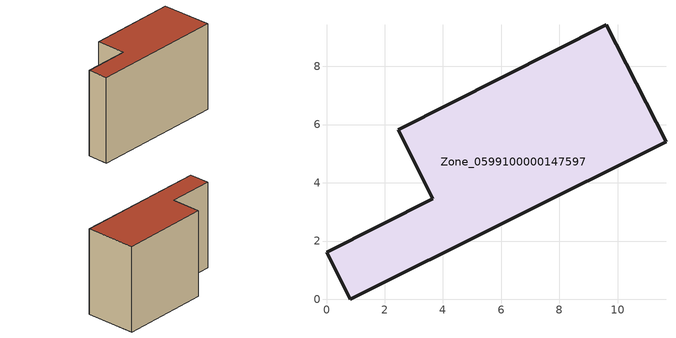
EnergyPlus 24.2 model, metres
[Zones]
Zone_0599100000147597
 floor ground (C_G): 0,1.62 3.65,3.46 2.46,5.82 9.61,9.43 11.66,5.41 0.82,0 z0
 wall outside (C_F): 3.65,3.46 0,1.62 0.82,0 11.66,5.41 9.61,9.43 2.46,5.82 3.65,3.46 z0:7.74
 roof outside (C_R): 9.61,9.43 2.46,5.82 3.65,3.46 0,1.62 0.82,0 11.66,5.41 z7.74
[BUILDING]
Pand.0599100000147597: North Axis=0; Terrain=City; Loads Convergence Tolerance Value=0.04; Temperature Convergence Tolerance Value=0.4; Solar Distribution=FullExterior; Maximum Number of Warmup Days=25; Minimum Number of Warmup Days=1
[Site:Location]
Rotterdam.The.Hague.AP_ZH_NLD Design_Conditions: Latitude=51.96; Longitude=4.45; Time Zone=1; Elevation=-4.5
[SITE:GROUNDTEMPERATURE:BUILDINGSURFACE]
18, 18, 18, 18, 18, 18, 18, 18, 18, 18, 18, 18
[MATERIAL] Thermal Absorptance=0.9; Solar Absorptance=0.7; Visible Absorptance=0.7
Name | Roughness | Thickness | Conductivity | Density | Specific Heat
G.TI.1946 | MediumSmooth | 0.15 | 1 | 540 | 1210
F.TI.1946 | Rough | 0.3 | 0.857143 | 1920 | 840
R.TI.1946 | MediumRough | 0.2 | 0.1 | 1500 | 1000
[CONSTRUCTION]
C_G: G.TI.1946
C_F: F.TI.1946
C_R: R.TI.1946
[ZONE]
Zone_0599100000147597: Type=1; Multiplier=1; Ceiling Height=Autocalculate; Volume=Autocalculate; Floor Area=autocalculate; Part of Total Floor Area=Yes
[ZONEINFILTRATION:DESIGNFLOWRATE]
Infil_Zone_0599100000147597: Zone or ZoneList or Space or SpaceList=Zone_0599100000147597; Schedule=AlwaysOn; Design Flow Rate Calculation Method=Flow/Area; Flow Rate per Floor Area=0.003; Constant Term Coefficient=1; Temperature Term Coefficient=0; Velocity Term Coefficient=0; Velocity Squared Term Coefficient=0
[HVACTEMPLATE:ZONE:IDEALLOADSAIRSYSTEM]
Zone_0599100000147597: Maximum Heating Supply Air Temperature=50; Minimum Cooling Supply Air Temperature=13; Maximum Heating Supply Air Humidity Ratio=0.0156; Minimum Cooling Supply Air Humidity Ratio=0.0077; Heating Limit=NoLimit; Cooling Limit=NoLimit; Dehumidification Control Type=ConstantSensibleHeatRatio; Cooling Sensible Heat Ratio=0.7; Dehumidification Setpoint=60; Humidification Control Type=None; Humidification Setpoint=30; Outdoor Air Method=None; Outdoor Air Flow Rate per Person=0.00944; Outdoor Air Flow Rate per Zone Floor Area=0; Outdoor Air Flow Rate per Zone=0; Demand Controlled Ventilation Type=None; Outdoor Air Economizer Type=NoEconomizer; Heat Recovery Type=None; Sensible Heat Recovery Effectiveness=0.7; Latent Heat Recovery Effectiveness=0.65
[ZONECONTROL:THERMOSTAT]
ThermostatControl_Zone_0599100000147597: Zone or ZoneList=Zone_0599100000147597; Control Type Schedule=DualSetpointControlType; Control 1=Thermostat_Zone_0599100000147597; Temperature Difference Between Cutout And Setpoint=0
[THERMOSTATSETPOINT:DUALSETPOINT]
Thermostat_Zone_0599100000147597: Heating Setpoint Temperature Schedule=HeatingSetpoint_Zone_0599100000147597; Cooling Setpoint Temperature Schedule=CoolingSetpoint_Zone_0599100000147597
[SCHEDULE:COMPACT]
HeatingSetpoint_Zone_0599100000147597: Through: 12/31, For: AllDays, Until: 24:00, 21
CoolingSetpoint_Zone_0599100000147597: Through: 12/31, For: AllDays, Until: 24:00, 24
DualSetpointControlType: Through: 12/31, For: AllDays, Until: 24:00, 4
AlwaysOn: Through: 12/31, For: AllDays, Until: 24:00, 1
